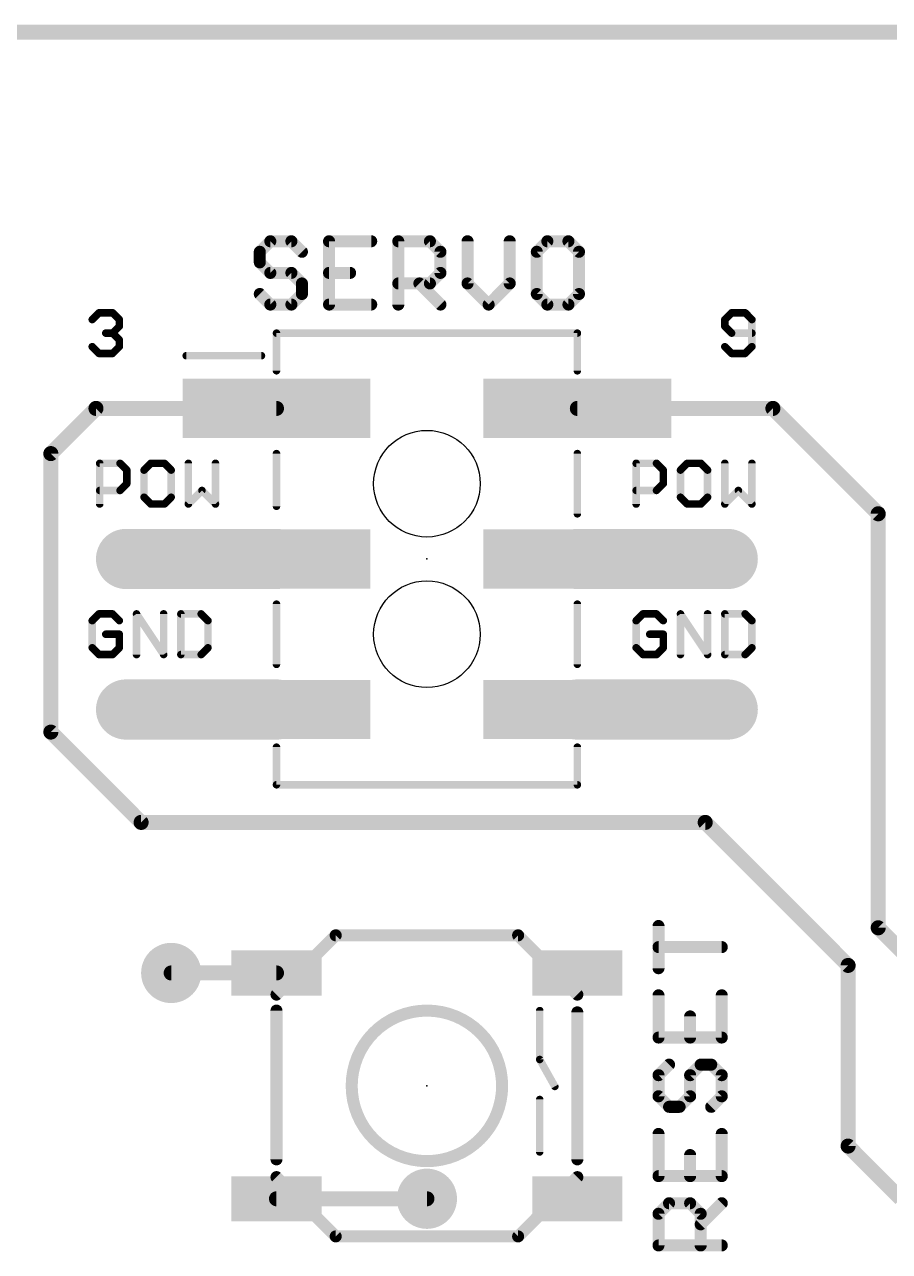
# Model space of a CAD drawing. Extents: x -27 to 95, y -17 to 50.
# Drawn here: x 18.61 to 33.21, y 28.96 to 49.66 of the extents above; entities that cross this region are included whole.
import ezdxf

# ---------------------------------------------------------------- set-up
doc = ezdxf.new("R2010")
doc.units = 0
for name, color, linetype in [('1', 12, 'CONTINUOUS'), ('16', 132, 'CONTINUOUS'), ('18', 110, 'CONTINUOUS'), ('20', 53, 'CONTINUOUS'), ('21', 41, 'CONTINUOUS'), ('23', 53, 'CONTINUOUS'), ('51', 53, 'CONTINUOUS')]:
    doc.layers.add(name, color=color, linetype=linetype)

# ---------------------------------------------------------------- blocks, each defined once
blk = doc.blocks.new('RECT')
blk.add_solid([(-0.5, -0.5), (0.5, -0.5), (-0.5, 0.5), (0.5, 0.5)])
blk = doc.blocks.new('ROUNDV')
at = {"const_width": 0.5}
blk.add_lwpolyline([(0, -0.25, 1), (0, 0.25, 1), (0, -0.25)], format="xyb", dxfattribs=at)

msp = doc.modelspace()

# ---------------------------------------------------------------- linework, layer by layer
at = {"layer": '1'}
for points, const_width in [([(2.54, 49.53), (91.44, 49.53)], 0.254), ([(19.05, 42.418), (19.812, 43.18)], 0.254), ([(19.812, 43.18), (22.86, 43.18)], 0.254), ([(31.242, 43.18), (27.94, 43.18)], 0.254), ([(33.02, 41.402), (31.242, 43.18)], 0.254), ([(19.05, 37.719), (19.05, 42.418)], 0.254), ([(33.02, 34.417), (33.02, 41.402)], 0.254), ([(22.86, 40.64), (20.32, 40.64)], 1.016), ([(27.94, 40.64), (30.48, 40.64)], 1.016), ([(22.86, 38.1), (20.32, 38.1)], 1.016), ([(27.94, 38.1), (30.48, 38.1)], 1.016), ([(20.574, 36.195), (19.05, 37.719)], 0.254), ([(30.099, 36.195), (20.574, 36.195)], 0.254), ([(32.512, 33.782), (30.099, 36.195)], 0.254), ([(33.528, 33.909), (33.02, 34.417)], 0.254), ([(22.86, 33.655), (21.082, 33.655)], 0.254), ([(32.512, 30.734), (32.512, 33.782)], 0.254), ([(33.401, 29.845), (32.512, 30.734)], 0.254), ([(25.4, 29.845), (22.86, 29.845)], 0.254)]:
    msp.add_lwpolyline(points, dxfattribs=dict(at, const_width=const_width))
for points, const_width in [([(19.812, 43.2435, 1), (19.812, 43.1165)], 0.127), ([(19.8569, 43.1351, 1), (19.7671, 43.2249)], 0.127), ([(22.86, 43.1165, 1), (22.86, 43.2435)], 0.127), ([(27.94, 43.2435, 1), (27.94, 43.1165)], 0.127), ([(31.2869, 43.2249, 1), (31.1971, 43.1351)], 0.127), ([(31.242, 43.1165, 1), (31.242, 43.2435)], 0.127), ([(19.1135, 42.418, 1), (18.9865, 42.418)], 0.127), ([(19.0051, 42.4629, 1), (19.0949, 42.3731)], 0.127), ([(33.0835, 41.402, 1), (32.9565, 41.402)], 0.127), ([(32.9751, 41.3571, 1), (33.0649, 41.4469)], 0.127), ([(20.32, 40.894, 1), (20.32, 40.386)], 0.508), ([(22.86, 40.386, 1), (22.86, 40.894)], 0.508), ([(27.94, 40.894, 1), (27.94, 40.386)], 0.508), ([(30.48, 40.386, 1), (30.48, 40.894)], 0.508), ([(20.32, 38.354, 1), (20.32, 37.846)], 0.508), ([(22.86, 37.846, 1), (22.86, 38.354)], 0.508), ([(27.94, 38.354, 1), (27.94, 37.846)], 0.508), ([(30.48, 37.846, 1), (30.48, 38.354)], 0.508), ([(19.0949, 37.7639, 1), (19.0051, 37.6741)], 0.127), ([(18.9865, 37.719, 1), (19.1135, 37.719)], 0.127), ([(20.574, 36.2585, 1), (20.574, 36.1315)], 0.127), ([(20.5291, 36.1501, 1), (20.6189, 36.2399)], 0.127), ([(30.1439, 36.2399, 1), (30.0541, 36.1501)], 0.127), ([(30.099, 36.1315, 1), (30.099, 36.2585)], 0.127), ([(33.0649, 34.4619, 1), (32.9751, 34.3721)], 0.127), ([(32.9565, 34.417, 1), (33.0835, 34.417)], 0.127), ([(21.082, 33.7185, 1), (21.082, 33.5915)], 0.127), ([(22.86, 33.5915, 1), (22.86, 33.7185)], 0.127), ([(32.5755, 33.782, 1), (32.4485, 33.782)], 0.127), ([(32.4671, 33.7371, 1), (32.5569, 33.8269)], 0.127), ([(32.5569, 30.7789, 1), (32.4671, 30.6891)], 0.127), ([(32.4485, 30.734, 1), (32.5755, 30.734)], 0.127), ([(22.86, 29.9085, 1), (22.86, 29.7815)], 0.127), ([(25.4, 29.7815, 1), (25.4, 29.9085)], 0.127)]:
    msp.add_lwpolyline(points, format="xyb", dxfattribs=dict(at, const_width=const_width))
at = {"layer": '16', "const_width": 0.254}
msp.add_lwpolyline([(2.54, 49.53), (91.44, 49.53)], dxfattribs=at)
at = {"layer": '20', "const_width": 0.254}
msp.add_lwpolyline([(91.44, 49.53), (2.54, 49.53)], dxfattribs=at)
at = {"layer": '20'}
for centre in [(25.4, 41.91), (25.4, 39.37)]:
    msp.add_circle(centre, 0.9, dxfattribs=at)
at = {"layer": '21'}
for points, const_width in [([(22.7561, 46.0003), (22.5781, 45.8224)], 0.2032), ([(23.112, 46.0003), (22.7561, 46.0003)], 0.2032), ([(23.2899, 45.8224), (23.112, 46.0003)], 0.2032), ([(24.4593, 46.0003), (23.7475, 46.0003)], 0.2032), ([(23.7475, 46.0003), (23.7475, 44.9326)], 0.2032), ([(24.9169, 44.9326), (24.9169, 46.0003)], 0.2032), ([(24.9169, 46.0003), (25.4508, 46.0003)], 0.2032), ([(25.4508, 46.0003), (25.6287, 45.8224)], 0.2032), ([(26.0863, 46.0003), (26.0863, 45.2885)], 0.2032), ([(26.7981, 45.2885), (26.7981, 46.0003)], 0.2032), ([(27.4336, 46.0003), (27.2557, 45.8224)], 0.2032), ([(27.7895, 46.0003), (27.4336, 46.0003)], 0.2032), ([(27.9675, 45.8224), (27.7895, 46.0003)], 0.2032), ([(22.5781, 45.8224), (22.5781, 45.6444)], 0.2032), ([(25.6287, 45.8224), (25.6287, 45.4665)], 0.2032), ([(27.2557, 45.8224), (27.2557, 45.1106)], 0.2032), ([(27.9675, 45.1106), (27.9675, 45.8224)], 0.2032), ([(22.5781, 45.6444), (22.7561, 45.4665)], 0.2032), ([(22.7561, 45.4665), (23.112, 45.4665)], 0.2032), ([(23.112, 45.4665), (23.2899, 45.2885)], 0.2032), ([(23.7475, 45.4665), (24.1034, 45.4665)], 0.2032), ([(25.6287, 45.4665), (25.4508, 45.2885)], 0.2032), ([(23.2899, 45.2885), (23.2899, 45.1106)], 0.2032), ([(25.4508, 45.2885), (24.9169, 45.2885)], 0.2032), ([(25.2728, 45.2885), (25.6287, 44.9326)], 0.2032), ([(26.0863, 45.2885), (26.4422, 44.9326)], 0.2032), ([(26.4422, 44.9326), (26.7981, 45.2885)], 0.2032), ([(22.7561, 44.9326), (22.5781, 45.1106)], 0.2032), ([(23.2899, 45.1106), (23.112, 44.9326)], 0.2032), ([(27.2557, 45.1106), (27.4336, 44.9326)], 0.2032), ([(27.7895, 44.9326), (27.9675, 45.1106)], 0.2032), ([(23.112, 44.9326), (22.7561, 44.9326)], 0.2032), ([(23.7475, 44.9326), (24.4593, 44.9326)], 0.2032), ([(27.4336, 44.9326), (27.7895, 44.9326)], 0.2032), ([(19.7485, 44.6791), (19.8629, 44.7935)], 0.127), ([(19.8629, 44.7935), (20.0917, 44.7935)], 0.127), ([(20.0917, 44.7935), (20.2061, 44.6791)], 0.127), ([(20.2061, 44.6791), (20.2061, 44.5647)], 0.127), ([(30.5445, 44.7935), (30.4301, 44.6791)], 0.127), ([(30.4301, 44.6791), (30.4301, 44.5647)], 0.127), ([(30.7733, 44.7935), (30.5445, 44.7935)], 0.127), ([(30.8877, 44.6791), (30.7733, 44.7935)], 0.127), ([(30.8877, 44.2215), (30.8877, 44.6791)], 0.127), ([(20.0917, 44.4503), (19.9773, 44.4503)], 0.127), ([(20.2061, 44.5647), (20.0917, 44.4503)], 0.127), ([(20.0917, 44.4503), (20.2061, 44.3359)], 0.127), ([(27.94, 44.45), (22.86, 44.45)], 0.127), ([(22.86, 44.45), (22.86, 43.815)], 0.127), ([(27.94, 43.815), (27.94, 44.45)], 0.127), ([(30.4301, 44.5647), (30.5445, 44.4503)], 0.127), ([(30.5445, 44.4503), (30.8877, 44.4503)], 0.127), ([(20.2061, 44.3359), (20.2061, 44.2215)], 0.127), ([(19.8629, 44.1071), (19.7485, 44.2215)], 0.127), ([(20.0917, 44.1071), (19.8629, 44.1071)], 0.127), ([(20.2061, 44.2215), (20.0917, 44.1071)], 0.127), ([(21.336, 44.069), (22.606, 44.069)], 0.127), ([(30.4301, 44.2215), (30.5445, 44.1071)], 0.127), ([(30.5445, 44.1071), (30.7733, 44.1071)], 0.127), ([(30.7733, 44.1071), (30.8877, 44.2215)], 0.127), ([(22.86, 42.418), (22.86, 41.529)], 0.127), ([(27.94, 42.418), (27.94, 41.402)], 0.127), ([(19.8755, 41.5671), (19.8755, 42.2535)], 0.127), ([(19.8755, 42.2535), (20.2187, 42.2535)], 0.127), ([(20.2187, 42.2535), (20.3331, 42.1391)], 0.127), ([(20.7383, 42.2535), (20.6239, 42.1391)], 0.127), ([(20.9671, 42.2535), (20.7383, 42.2535)], 0.127), ([(21.0815, 42.1391), (20.9671, 42.2535)], 0.127), ([(21.3723, 42.2535), (21.3723, 41.5671)], 0.127), ([(21.8299, 41.5671), (21.8299, 42.2535)], 0.127), ([(28.9333, 41.5671), (28.9333, 42.2535)], 0.127), ([(28.9333, 42.2535), (29.2764, 42.2535)], 0.127), ([(29.2764, 42.2535), (29.3908, 42.1391)], 0.127), ([(29.7961, 42.2535), (29.6817, 42.1391)], 0.127), ([(30.0249, 42.2535), (29.7961, 42.2535)], 0.127), ([(30.1393, 42.1391), (30.0249, 42.2535)], 0.127), ([(30.4301, 42.2535), (30.4301, 41.5671)], 0.127), ([(30.8877, 41.5671), (30.8877, 42.2535)], 0.127), ([(20.3331, 42.1391), (20.3331, 41.9103)], 0.127), ([(20.6239, 42.1391), (20.6239, 41.6815)], 0.127), ([(21.0815, 41.6815), (21.0815, 42.1391)], 0.127), ([(29.3908, 42.1391), (29.3908, 41.9103)], 0.127), ([(29.6817, 42.1391), (29.6817, 41.6815)], 0.127), ([(30.1393, 41.6815), (30.1393, 42.1391)], 0.127), ([(20.2187, 41.7959), (19.8755, 41.7959)], 0.127), ([(20.3331, 41.9103), (20.2187, 41.7959)], 0.127), ([(21.3723, 41.5671), (21.6011, 41.7959)], 0.127), ([(21.6011, 41.7959), (21.8299, 41.5671)], 0.127), ([(29.2764, 41.7959), (28.9333, 41.7959)], 0.127), ([(29.3908, 41.9103), (29.2764, 41.7959)], 0.127), ([(30.4301, 41.5671), (30.6589, 41.7959)], 0.127), ([(30.6589, 41.7959), (30.8877, 41.5671)], 0.127), ([(20.6239, 41.6815), (20.7383, 41.5671)], 0.127), ([(20.7383, 41.5671), (20.9671, 41.5671)], 0.127), ([(20.9671, 41.5671), (21.0815, 41.6815)], 0.127), ([(29.6817, 41.6815), (29.7961, 41.5671)], 0.127), ([(29.7961, 41.5671), (30.0249, 41.5671)], 0.127), ([(30.0249, 41.5671), (30.1393, 41.6815)], 0.127), ([(19.8629, 39.7135), (19.7485, 39.5991)], 0.127), ([(20.0917, 39.7135), (19.8629, 39.7135)], 0.127), ([(20.2061, 39.5991), (20.0917, 39.7135)], 0.127), ([(20.4969, 39.0271), (20.4969, 39.7135)], 0.127), ([(20.4969, 39.7135), (20.9545, 39.0271)], 0.127), ([(20.9545, 39.0271), (20.9545, 39.7135)], 0.127), ([(21.2453, 39.7135), (21.2453, 39.0271)], 0.127), ([(21.5885, 39.7135), (21.2453, 39.7135)], 0.127), ([(21.7029, 39.5991), (21.5885, 39.7135)], 0.127), ([(22.86, 39.878), (22.86, 38.862)], 0.127), ([(27.94, 39.878), (27.94, 38.862)], 0.127), ([(29.0477, 39.7135), (28.9333, 39.5991)], 0.127), ([(29.2764, 39.7135), (29.0477, 39.7135)], 0.127), ([(29.3908, 39.5991), (29.2764, 39.7135)], 0.127), ([(29.6817, 39.0271), (29.6817, 39.7135)], 0.127), ([(29.6817, 39.7135), (30.1393, 39.0271)], 0.127), ([(30.1393, 39.0271), (30.1393, 39.7135)], 0.127), ([(30.4301, 39.7135), (30.4301, 39.0271)], 0.127), ([(30.7733, 39.7135), (30.4301, 39.7135)], 0.127), ([(30.8877, 39.5991), (30.7733, 39.7135)], 0.127), ([(19.7485, 39.5991), (19.7485, 39.1415)], 0.127), ([(21.7029, 39.1415), (21.7029, 39.5991)], 0.127), ([(28.9333, 39.5991), (28.9333, 39.1415)], 0.127), ([(30.8877, 39.1415), (30.8877, 39.5991)], 0.127), ([(20.2061, 39.3703), (19.9773, 39.3703)], 0.127), ([(20.2061, 39.1415), (20.2061, 39.3703)], 0.127), ([(29.3908, 39.3703), (29.162, 39.3703)], 0.127), ([(29.3908, 39.1415), (29.3908, 39.3703)], 0.127), ([(19.7485, 39.1415), (19.8629, 39.0271)], 0.127), ([(20.0917, 39.0271), (20.2061, 39.1415)], 0.127), ([(21.5885, 39.0271), (21.7029, 39.1415)], 0.127), ([(28.9333, 39.1415), (29.0477, 39.0271)], 0.127), ([(29.2764, 39.0271), (29.3908, 39.1415)], 0.127), ([(30.7733, 39.0271), (30.8877, 39.1415)], 0.127), ([(19.8629, 39.0271), (20.0917, 39.0271)], 0.127), ([(21.2453, 39.0271), (21.5885, 39.0271)], 0.127), ([(29.0477, 39.0271), (29.2764, 39.0271)], 0.127), ([(30.4301, 39.0271), (30.7733, 39.0271)], 0.127), ([(22.86, 36.83), (22.86, 37.465)], 0.127), ([(27.94, 37.465), (27.94, 36.83)], 0.127), ([(27.94, 36.83), (22.86, 36.83)], 0.127), ([(23.86, 34.29), (26.94, 34.29)], 0.2032), ([(29.3107, 33.7352), (29.3107, 34.447)], 0.2032), ([(30.3784, 34.0911), (29.3107, 34.0911)], 0.2032), ([(29.3107, 33.2776), (29.3107, 32.5658)], 0.2032), ([(30.3784, 32.5658), (30.3784, 33.2776)], 0.2032), ([(22.86, 30.51), (22.86, 33.02)], 0.2032), ([(27.94, 32.99), (27.94, 30.51)], 0.2032), ([(29.8445, 32.5658), (29.8445, 32.9217)], 0.2032), ([(29.3107, 32.5658), (30.3784, 32.5658)], 0.2032), ([(29.4886, 32.1082), (29.3107, 31.9303)], 0.2032), ([(29.8445, 31.9303), (30.0225, 32.1082)], 0.2032), ([(30.0225, 32.1082), (30.2005, 32.1082)], 0.2032), ([(30.2005, 32.1082), (30.3784, 31.9303)], 0.2032), ([(29.3107, 31.9303), (29.3107, 31.5743)], 0.2032), ([(29.8445, 31.5743), (29.8445, 31.9303)], 0.2032), ([(30.3784, 31.9303), (30.3784, 31.5743)], 0.2032), ([(29.3107, 31.5743), (29.4886, 31.3964)], 0.2032), ([(29.6666, 31.3964), (29.8445, 31.5743)], 0.2032), ([(30.3784, 31.5743), (30.2005, 31.3964)], 0.2032), ([(29.4886, 31.3964), (29.6666, 31.3964)], 0.2032), ([(29.3107, 30.9388), (29.3107, 30.227)], 0.2032), ([(30.3784, 30.227), (30.3784, 30.9388)], 0.2032), ([(29.8445, 30.227), (29.8445, 30.5829)], 0.2032), ([(29.3107, 30.227), (30.3784, 30.227)], 0.2032), ([(29.3107, 29.5915), (29.4886, 29.7694)], 0.2032), ([(29.4886, 29.7694), (29.8445, 29.7694)], 0.2032), ([(29.8445, 29.7694), (30.0225, 29.5915)], 0.2032), ([(30.0225, 29.4135), (30.3784, 29.7694)], 0.2032), ([(29.3107, 29.0576), (29.3107, 29.5915)], 0.2032), ([(30.0225, 29.5915), (30.0225, 29.0576)], 0.2032), ([(26.94, 29.21), (23.86, 29.21)], 0.2032), ([(30.3784, 29.0576), (29.3107, 29.0576)], 0.2032)]:
    msp.add_lwpolyline(points, dxfattribs=dict(at, const_width=const_width))
for points, const_width in [([(22.7561, 46.0511, 1), (22.7561, 45.9495)], 0.1016), ([(22.792, 45.9644, 1), (22.7201, 46.0362)], 0.1016), ([(23.1479, 46.0362, 1), (23.076, 45.9644)], 0.1016), ([(23.112, 45.9495, 1), (23.112, 46.0511)], 0.1016), ([(23.7475, 46.0511, 1), (23.7475, 45.9495)], 0.1016), ([(23.7983, 46.0003, 1), (23.6967, 46.0003)], 0.1016), ([(24.4593, 45.9495, 1), (24.4593, 46.0511)], 0.1016), ([(24.9677, 46.0003, 1), (24.8661, 46.0003)], 0.1016), ([(24.9169, 46.0511, 1), (24.9169, 45.9495)], 0.1016), ([(25.4867, 46.0362, 1), (25.4148, 45.9644)], 0.1016), ([(25.4508, 45.9495, 1), (25.4508, 46.0511)], 0.1016), ([(26.1371, 46.0003, 1), (26.0355, 46.0003)], 0.1016), ([(26.8489, 46.0003, 1), (26.7473, 46.0003)], 0.1016), ([(27.4336, 46.0511, 1), (27.4336, 45.9495)], 0.1016), ([(27.4696, 45.9644, 1), (27.3977, 46.0362)], 0.1016), ([(27.8255, 46.0362, 1), (27.7536, 45.9644)], 0.1016), ([(27.7895, 45.9495, 1), (27.7895, 46.0511)], 0.1016), ([(22.6289, 45.8224, 1), (22.5273, 45.8224)], 0.1016), ([(22.5422, 45.8583, 1), (22.614, 45.7864)], 0.1016), ([(23.254, 45.7864, 1), (23.3258, 45.8583)], 0.1016), ([(25.6795, 45.8224, 1), (25.5779, 45.8224)], 0.1016), ([(25.5928, 45.7864, 1), (25.6646, 45.8583)], 0.1016), ([(27.3065, 45.8224, 1), (27.2049, 45.8224)], 0.1016), ([(27.2198, 45.8583, 1), (27.2916, 45.7864)], 0.1016), ([(28.0183, 45.8224, 1), (27.9167, 45.8224)], 0.1016), ([(27.9316, 45.7864, 1), (28.0034, 45.8583)], 0.1016), ([(22.614, 45.6803, 1), (22.5422, 45.6085)], 0.1016), ([(22.5273, 45.6444, 1), (22.6289, 45.6444)], 0.1016), ([(22.7561, 45.5173, 1), (22.7561, 45.4157)], 0.1016), ([(22.7201, 45.4305, 1), (22.792, 45.5024)], 0.1016), ([(23.1479, 45.5024, 1), (23.076, 45.4305)], 0.1016), ([(23.112, 45.4157, 1), (23.112, 45.5173)], 0.1016), ([(23.7475, 45.5173, 1), (23.7475, 45.4157)], 0.1016), ([(24.1034, 45.4157, 1), (24.1034, 45.5173)], 0.1016), ([(25.6646, 45.4305, 1), (25.5928, 45.5024)], 0.1016), ([(23.3407, 45.2885, 1), (23.2391, 45.2885)], 0.1016), ([(23.254, 45.2526, 1), (23.3258, 45.3244)], 0.1016), ([(24.9169, 45.3393, 1), (24.9169, 45.2377)], 0.1016), ([(25.3087, 45.3244, 1), (25.2369, 45.2526)], 0.1016), ([(25.4148, 45.3244, 1), (25.4867, 45.2526)], 0.1016), ([(25.4508, 45.2377, 1), (25.4508, 45.3393)], 0.1016), ([(25.5779, 45.4665, 1), (25.6795, 45.4665)], 0.1016), ([(26.1222, 45.3244, 1), (26.0504, 45.2526)], 0.1016), ([(26.0355, 45.2885, 1), (26.1371, 45.2885)], 0.1016), ([(26.7473, 45.2885, 1), (26.8489, 45.2885)], 0.1016), ([(26.834, 45.2526, 1), (26.7622, 45.3244)], 0.1016), ([(22.614, 45.1465, 1), (22.5422, 45.0746)], 0.1016), ([(23.2391, 45.1106, 1), (23.3407, 45.1106)], 0.1016), ([(23.3258, 45.0746, 1), (23.254, 45.1465)], 0.1016), ([(27.2916, 45.1465, 1), (27.2198, 45.0746)], 0.1016), ([(27.2049, 45.1106, 1), (27.3065, 45.1106)], 0.1016), ([(27.9167, 45.1106, 1), (28.0183, 45.1106)], 0.1016), ([(28.0034, 45.0746, 1), (27.9316, 45.1465)], 0.1016), ([(22.7561, 44.9834, 1), (22.7561, 44.8818)], 0.1016), ([(22.7201, 44.8967, 1), (22.792, 44.9685)], 0.1016), ([(23.076, 44.9685, 1), (23.1479, 44.8967)], 0.1016), ([(23.112, 44.8818, 1), (23.112, 44.9834)], 0.1016), ([(23.7475, 44.9834, 1), (23.7475, 44.8818)], 0.1016), ([(23.6967, 44.9326, 1), (23.7983, 44.9326)], 0.1016), ([(24.4593, 44.8818, 1), (24.4593, 44.9834)], 0.1016), ([(24.8661, 44.9326, 1), (24.9677, 44.9326)], 0.1016), ([(25.5928, 44.8967, 1), (25.6646, 44.9685)], 0.1016), ([(26.4063, 44.9685, 1), (26.4781, 44.8967)], 0.1016), ([(26.4063, 44.8967, 1), (26.4781, 44.9685)], 0.1016), ([(27.4336, 44.9834, 1), (27.4336, 44.8818)], 0.1016), ([(27.3977, 44.8967, 1), (27.4696, 44.9685)], 0.1016), ([(27.7536, 44.9685, 1), (27.8255, 44.8967)], 0.1016), ([(27.7895, 44.8818, 1), (27.7895, 44.9834)], 0.1016), ([(19.726, 44.7015, 1), (19.771, 44.6566)], 0.0635), ([(19.8629, 44.8252, 1), (19.8629, 44.7617)], 0.0635), ([(19.8853, 44.771, 1), (19.8404, 44.8159)], 0.0635), ([(20.1141, 44.8159, 1), (20.0692, 44.771)], 0.0635), ([(20.0917, 44.7617, 1), (20.0917, 44.8252)], 0.0635), ([(20.2378, 44.6791, 1), (20.1743, 44.6791)], 0.0635), ([(20.1836, 44.6566, 1), (20.2285, 44.7015)], 0.0635), ([(30.4618, 44.6791, 1), (30.3983, 44.6791)], 0.0635), ([(30.4076, 44.7015, 1), (30.4525, 44.6566)], 0.0635), ([(30.5445, 44.8252, 1), (30.5445, 44.7617)], 0.0635), ([(30.5669, 44.771, 1), (30.522, 44.8159)], 0.0635), ([(30.7957, 44.8159, 1), (30.7508, 44.771)], 0.0635), ([(30.7733, 44.7617, 1), (30.7733, 44.8252)], 0.0635), ([(30.9194, 44.6791, 1), (30.8559, 44.6791)], 0.0635), ([(30.8652, 44.6566, 1), (30.9101, 44.7015)], 0.0635), ([(19.9773, 44.482, 1), (19.9773, 44.4185)], 0.0635), ([(20.1141, 44.4727, 1), (20.0692, 44.4278)], 0.0635), ([(20.0917, 44.4185, 1), (20.0917, 44.482)], 0.0635), ([(20.1743, 44.5647, 1), (20.2378, 44.5647)], 0.0635), ([(20.2285, 44.5422, 1), (20.1836, 44.5871)], 0.0635), ([(22.86, 44.4818, 1), (22.86, 44.4183)], 0.0635), ([(22.8917, 44.45, 1), (22.8283, 44.45)], 0.0635), ([(27.9718, 44.45, 1), (27.9083, 44.45)], 0.0635), ([(27.94, 44.4183, 1), (27.94, 44.4818)], 0.0635), ([(30.4525, 44.5871, 1), (30.4076, 44.5422)], 0.0635), ([(30.3983, 44.5647, 1), (30.4618, 44.5647)], 0.0635), ([(30.5445, 44.482, 1), (30.5445, 44.4185)], 0.0635), ([(30.8877, 44.4185, 1), (30.8877, 44.482)], 0.0635), ([(20.0692, 44.4727, 1), (20.1141, 44.4278)], 0.0635), ([(20.2378, 44.3359, 1), (20.1743, 44.3359)], 0.0635), ([(20.1836, 44.3134, 1), (20.2285, 44.3583)], 0.0635), ([(30.522, 44.4278, 1), (30.5669, 44.4727)], 0.0635), ([(19.771, 44.2439, 1), (19.726, 44.199)], 0.0635), ([(19.8629, 44.1389, 1), (19.8629, 44.0754)], 0.0635), ([(19.8404, 44.0846, 1), (19.8853, 44.1296)], 0.0635), ([(20.0692, 44.1296, 1), (20.1141, 44.0846)], 0.0635), ([(20.0917, 44.0754, 1), (20.0917, 44.1389)], 0.0635), ([(20.1743, 44.2215, 1), (20.2378, 44.2215)], 0.0635), ([(20.2285, 44.199, 1), (20.1836, 44.2439)], 0.0635), ([(21.336, 44.1008, 1), (21.336, 44.0373)], 0.0635), ([(22.606, 44.0373, 1), (22.606, 44.1008)], 0.0635), ([(30.4525, 44.2439, 1), (30.4076, 44.199)], 0.0635), ([(30.5445, 44.1389, 1), (30.5445, 44.0754)], 0.0635), ([(30.522, 44.0846, 1), (30.5669, 44.1296)], 0.0635), ([(30.7508, 44.1296, 1), (30.7957, 44.0846)], 0.0635), ([(30.7733, 44.0754, 1), (30.7733, 44.1389)], 0.0635), ([(30.8559, 44.2215, 1), (30.9194, 44.2215)], 0.0635), ([(30.9101, 44.199, 1), (30.8652, 44.2439)], 0.0635), ([(22.8283, 43.815, 1), (22.8917, 43.815)], 0.0635), ([(27.9083, 43.815, 1), (27.9718, 43.815)], 0.0635), ([(22.8917, 42.418, 1), (22.8283, 42.418)], 0.0635), ([(27.9718, 42.418, 1), (27.9083, 42.418)], 0.0635), ([(19.8755, 42.2852, 1), (19.8755, 42.2217)], 0.0635), ([(19.9073, 42.2535, 1), (19.8438, 42.2535)], 0.0635), ([(20.2411, 42.2759, 1), (20.1962, 42.231)], 0.0635), ([(20.2187, 42.2217, 1), (20.2187, 42.2852)], 0.0635), ([(20.7383, 42.2852, 1), (20.7383, 42.2217)], 0.0635), ([(20.7608, 42.231, 1), (20.7159, 42.2759)], 0.0635), ([(20.9896, 42.2759, 1), (20.9447, 42.231)], 0.0635), ([(20.9671, 42.2217, 1), (20.9671, 42.2852)], 0.0635), ([(21.4041, 42.2535, 1), (21.3406, 42.2535)], 0.0635), ([(21.8617, 42.2535, 1), (21.7982, 42.2535)], 0.0635), ([(28.965, 42.2535, 1), (28.9015, 42.2535)], 0.0635), ([(28.9333, 42.2852, 1), (28.9333, 42.2217)], 0.0635), ([(29.2989, 42.2759, 1), (29.254, 42.231)], 0.0635), ([(29.2764, 42.2217, 1), (29.2764, 42.2852)], 0.0635), ([(29.7961, 42.2852, 1), (29.7961, 42.2217)], 0.0635), ([(29.8185, 42.231, 1), (29.7736, 42.2759)], 0.0635), ([(30.0473, 42.2759, 1), (30.0024, 42.231)], 0.0635), ([(30.0249, 42.2217, 1), (30.0249, 42.2852)], 0.0635), ([(30.4618, 42.2535, 1), (30.3983, 42.2535)], 0.0635), ([(30.9194, 42.2535, 1), (30.8559, 42.2535)], 0.0635), ([(20.3648, 42.1391, 1), (20.3013, 42.1391)], 0.0635), ([(20.3106, 42.1166, 1), (20.3555, 42.1615)], 0.0635), ([(20.6557, 42.1391, 1), (20.5922, 42.1391)], 0.0635), ([(20.6015, 42.1615, 1), (20.6464, 42.1166)], 0.0635), ([(21.1133, 42.1391, 1), (21.0498, 42.1391)], 0.0635), ([(21.0591, 42.1166, 1), (21.104, 42.1615)], 0.0635), ([(29.4226, 42.1391, 1), (29.3591, 42.1391)], 0.0635), ([(29.3684, 42.1166, 1), (29.4133, 42.1615)], 0.0635), ([(29.7134, 42.1391, 1), (29.6499, 42.1391)], 0.0635), ([(29.6592, 42.1615, 1), (29.7041, 42.1166)], 0.0635), ([(30.171, 42.1391, 1), (30.1075, 42.1391)], 0.0635), ([(30.1168, 42.1166, 1), (30.1617, 42.1615)], 0.0635), ([(19.8755, 41.8276, 1), (19.8755, 41.7641)], 0.0635), ([(20.1962, 41.8183, 1), (20.2411, 41.7734)], 0.0635), ([(20.2187, 41.7641, 1), (20.2187, 41.8276)], 0.0635), ([(20.3013, 41.9103, 1), (20.3648, 41.9103)], 0.0635), ([(20.3555, 41.8878, 1), (20.3106, 41.9327)], 0.0635), ([(21.6236, 41.8183, 1), (21.5787, 41.7734)], 0.0635), ([(21.6236, 41.7734, 1), (21.5787, 41.8183)], 0.0635), ([(28.9333, 41.8276, 1), (28.9333, 41.7641)], 0.0635), ([(29.254, 41.8183, 1), (29.2989, 41.7734)], 0.0635), ([(29.2764, 41.7641, 1), (29.2764, 41.8276)], 0.0635), ([(29.3591, 41.9103, 1), (29.4226, 41.9103)], 0.0635), ([(29.4133, 41.8878, 1), (29.3684, 41.9327)], 0.0635), ([(30.6813, 41.8183, 1), (30.6364, 41.7734)], 0.0635), ([(30.6813, 41.7734, 1), (30.6364, 41.8183)], 0.0635), ([(20.5922, 41.6815, 1), (20.6557, 41.6815)], 0.0635), ([(20.6464, 41.7039, 1), (20.6015, 41.659)], 0.0635), ([(20.7383, 41.5989, 1), (20.7383, 41.5354)], 0.0635), ([(20.7159, 41.5446, 1), (20.7608, 41.5896)], 0.0635), ([(20.9447, 41.5896, 1), (20.9896, 41.5446)], 0.0635), ([(20.9671, 41.5354, 1), (20.9671, 41.5989)], 0.0635), ([(21.0498, 41.6815, 1), (21.1133, 41.6815)], 0.0635), ([(21.104, 41.659, 1), (21.0591, 41.7039)], 0.0635), ([(21.3499, 41.5896, 1), (21.3948, 41.5446)], 0.0635), ([(21.8075, 41.5446, 1), (21.8524, 41.5896)], 0.0635), ([(29.6499, 41.6815, 1), (29.7134, 41.6815)], 0.0635), ([(29.7041, 41.7039, 1), (29.6592, 41.659)], 0.0635), ([(29.7961, 41.5989, 1), (29.7961, 41.5354)], 0.0635), ([(29.7736, 41.5446, 1), (29.8185, 41.5896)], 0.0635), ([(30.0024, 41.5896, 1), (30.0473, 41.5446)], 0.0635), ([(30.0249, 41.5354, 1), (30.0249, 41.5989)], 0.0635), ([(30.1075, 41.6815, 1), (30.171, 41.6815)], 0.0635), ([(30.1617, 41.659, 1), (30.1168, 41.7039)], 0.0635), ([(30.4076, 41.5896, 1), (30.4525, 41.5446)], 0.0635), ([(30.8652, 41.5446, 1), (30.9101, 41.5896)], 0.0635), ([(19.8438, 41.5671, 1), (19.9073, 41.5671)], 0.0635), ([(21.3406, 41.5671, 1), (21.4041, 41.5671)], 0.0635), ([(21.7982, 41.5671, 1), (21.8617, 41.5671)], 0.0635), ([(22.8283, 41.529, 1), (22.8917, 41.529)], 0.0635), ([(27.9083, 41.402, 1), (27.9718, 41.402)], 0.0635), ([(28.9015, 41.5671, 1), (28.965, 41.5671)], 0.0635), ([(30.3983, 41.5671, 1), (30.4618, 41.5671)], 0.0635), ([(30.8559, 41.5671, 1), (30.9194, 41.5671)], 0.0635), ([(19.8629, 39.7452, 1), (19.8629, 39.6817)], 0.0635), ([(19.8853, 39.691, 1), (19.8404, 39.7359)], 0.0635), ([(20.1141, 39.7359, 1), (20.0692, 39.691)], 0.0635), ([(20.0917, 39.6817, 1), (20.0917, 39.7452)], 0.0635), ([(20.5287, 39.7135, 1), (20.4652, 39.7135)], 0.0635), ([(20.5233, 39.7311, 1), (20.4705, 39.6959)], 0.0635), ([(20.9863, 39.7135, 1), (20.9228, 39.7135)], 0.0635), ([(21.2453, 39.7452, 1), (21.2453, 39.6817)], 0.0635), ([(21.2771, 39.7135, 1), (21.2136, 39.7135)], 0.0635), ([(21.611, 39.7359, 1), (21.5661, 39.691)], 0.0635), ([(21.5885, 39.6817, 1), (21.5885, 39.7452)], 0.0635), ([(22.8917, 39.878, 1), (22.8283, 39.878)], 0.0635), ([(27.9718, 39.878, 1), (27.9083, 39.878)], 0.0635), ([(29.0477, 39.7452, 1), (29.0477, 39.6817)], 0.0635), ([(29.0701, 39.691, 1), (29.0252, 39.7359)], 0.0635), ([(29.2989, 39.7359, 1), (29.254, 39.691)], 0.0635), ([(29.2764, 39.6817, 1), (29.2764, 39.7452)], 0.0635), ([(29.7134, 39.7135, 1), (29.6499, 39.7135)], 0.0635), ([(29.7081, 39.7311, 1), (29.6553, 39.6959)], 0.0635), ([(30.171, 39.7135, 1), (30.1075, 39.7135)], 0.0635), ([(30.4618, 39.7135, 1), (30.3983, 39.7135)], 0.0635), ([(30.4301, 39.7452, 1), (30.4301, 39.6817)], 0.0635), ([(30.7957, 39.7359, 1), (30.7508, 39.691)], 0.0635), ([(30.7733, 39.6817, 1), (30.7733, 39.7452)], 0.0635), ([(19.726, 39.6215, 1), (19.771, 39.5766)], 0.0635), ([(19.7802, 39.5991, 1), (19.7168, 39.5991)], 0.0635), ([(20.1836, 39.5766, 1), (20.2285, 39.6215)], 0.0635), ([(21.7347, 39.5991, 1), (21.6712, 39.5991)], 0.0635), ([(21.6805, 39.5766, 1), (21.7254, 39.6215)], 0.0635), ([(28.965, 39.5991, 1), (28.9015, 39.5991)], 0.0635), ([(28.9108, 39.6215, 1), (28.9557, 39.5766)], 0.0635), ([(29.3684, 39.5766, 1), (29.4133, 39.6215)], 0.0635), ([(30.9194, 39.5991, 1), (30.8559, 39.5991)], 0.0635), ([(30.8652, 39.5766, 1), (30.9101, 39.6215)], 0.0635), ([(19.9773, 39.402, 1), (19.9773, 39.3385)], 0.0635), ([(20.2378, 39.3703, 1), (20.1743, 39.3703)], 0.0635), ([(20.2061, 39.3385, 1), (20.2061, 39.402)], 0.0635), ([(29.162, 39.402, 1), (29.162, 39.3385)], 0.0635), ([(29.4226, 39.3703, 1), (29.3591, 39.3703)], 0.0635), ([(29.3908, 39.3385, 1), (29.3908, 39.402)], 0.0635), ([(19.771, 39.1639, 1), (19.726, 39.119)], 0.0635), ([(19.7168, 39.1415, 1), (19.7802, 39.1415)], 0.0635), ([(20.1743, 39.1415, 1), (20.2378, 39.1415)], 0.0635), ([(20.2285, 39.119, 1), (20.1836, 39.1639)], 0.0635), ([(21.6712, 39.1415, 1), (21.7347, 39.1415)], 0.0635), ([(21.7254, 39.119, 1), (21.6805, 39.1639)], 0.0635), ([(28.9015, 39.1415, 1), (28.965, 39.1415)], 0.0635), ([(28.9557, 39.1639, 1), (28.9108, 39.119)], 0.0635), ([(29.3591, 39.1415, 1), (29.4226, 39.1415)], 0.0635), ([(29.4133, 39.119, 1), (29.3684, 39.1639)], 0.0635), ([(30.8559, 39.1415, 1), (30.9194, 39.1415)], 0.0635), ([(30.9101, 39.119, 1), (30.8652, 39.1639)], 0.0635), ([(19.8629, 39.0589, 1), (19.8629, 38.9954)], 0.0635), ([(19.8404, 39.0046, 1), (19.8853, 39.0496)], 0.0635), ([(20.0692, 39.0496, 1), (20.1141, 39.0046)], 0.0635), ([(20.0917, 38.9954, 1), (20.0917, 39.0589)], 0.0635), ([(20.4652, 39.0271, 1), (20.5287, 39.0271)], 0.0635), ([(20.9228, 39.0271, 1), (20.9863, 39.0271)], 0.0635), ([(20.9281, 39.0095, 1), (20.9809, 39.0447)], 0.0635), ([(21.2453, 39.0589, 1), (21.2453, 38.9954)], 0.0635), ([(21.2136, 39.0271, 1), (21.2771, 39.0271)], 0.0635), ([(21.5661, 39.0496, 1), (21.611, 39.0046)], 0.0635), ([(21.5885, 38.9954, 1), (21.5885, 39.0589)], 0.0635), ([(29.0477, 39.0589, 1), (29.0477, 38.9954)], 0.0635), ([(29.0252, 39.0046, 1), (29.0701, 39.0496)], 0.0635), ([(29.254, 39.0496, 1), (29.2989, 39.0046)], 0.0635), ([(29.2764, 38.9954, 1), (29.2764, 39.0589)], 0.0635), ([(29.6499, 39.0271, 1), (29.7134, 39.0271)], 0.0635), ([(30.1075, 39.0271, 1), (30.171, 39.0271)], 0.0635), ([(30.1128, 39.0095, 1), (30.1657, 39.0447)], 0.0635), ([(30.4301, 39.0589, 1), (30.4301, 38.9954)], 0.0635), ([(30.3983, 39.0271, 1), (30.4618, 39.0271)], 0.0635), ([(30.7508, 39.0496, 1), (30.7957, 39.0046)], 0.0635), ([(30.7733, 38.9954, 1), (30.7733, 39.0589)], 0.0635), ([(22.8283, 38.862, 1), (22.8917, 38.862)], 0.0635), ([(27.9083, 38.862, 1), (27.9718, 38.862)], 0.0635), ([(22.8917, 37.465, 1), (22.8283, 37.465)], 0.0635), ([(27.9718, 37.465, 1), (27.9083, 37.465)], 0.0635), ([(22.86, 36.8618, 1), (22.86, 36.7982)], 0.0635), ([(22.8283, 36.83, 1), (22.8917, 36.83)], 0.0635), ([(27.9083, 36.83, 1), (27.9718, 36.83)], 0.0635), ([(27.94, 36.7982, 1), (27.94, 36.8618)], 0.0635), ([(23.86, 34.3408, 1), (23.86, 34.2392)], 0.1016), ([(26.94, 34.2392, 1), (26.94, 34.3408)], 0.1016), ([(29.3615, 34.447, 1), (29.2599, 34.447)], 0.1016), ([(29.3107, 34.1419, 1), (29.3107, 34.0403)], 0.1016), ([(30.3784, 34.0403, 1), (30.3784, 34.1419)], 0.1016), ([(29.2599, 33.7352, 1), (29.3615, 33.7352)], 0.1016), ([(29.3615, 33.2776, 1), (29.2599, 33.2776)], 0.1016), ([(30.4292, 33.2776, 1), (30.3276, 33.2776)], 0.1016), ([(22.9108, 33.02, 1), (22.8092, 33.02)], 0.1016), ([(25.4, 30.48, 1), (25.4, 33.02, 1), (25.4, 30.48)], 0.2032), ([(27.9908, 32.99, 1), (27.8892, 32.99)], 0.1016), ([(29.8953, 32.9217, 1), (29.7937, 32.9217)], 0.1016), ([(29.3107, 32.6166, 1), (29.3107, 32.515)], 0.1016), ([(29.2599, 32.5658, 1), (29.3615, 32.5658)], 0.1016), ([(29.7937, 32.5658, 1), (29.8953, 32.5658)], 0.1016), ([(30.3276, 32.5658, 1), (30.4292, 32.5658)], 0.1016), ([(30.3784, 32.515, 1), (30.3784, 32.6166)], 0.1016), ([(29.5246, 32.0723, 1), (29.4527, 32.1441)], 0.1016), ([(30.0225, 32.159, 1), (30.0225, 32.0574)], 0.1016), ([(30.0584, 32.0723, 1), (29.9866, 32.1441)], 0.1016), ([(30.2364, 32.1441, 1), (30.1645, 32.0723)], 0.1016), ([(30.2005, 32.0574, 1), (30.2005, 32.159)], 0.1016), ([(29.3615, 31.9303, 1), (29.2599, 31.9303)], 0.1016), ([(29.2748, 31.9662, 1), (29.3466, 31.8943)], 0.1016), ([(29.8953, 31.9303, 1), (29.7937, 31.9303)], 0.1016), ([(29.8086, 31.9662, 1), (29.8805, 31.8943)], 0.1016), ([(30.4292, 31.9303, 1), (30.3276, 31.9303)], 0.1016), ([(30.3425, 31.8943, 1), (30.4143, 31.9662)], 0.1016), ([(29.3466, 31.6103, 1), (29.2748, 31.5384)], 0.1016), ([(29.8805, 31.5384, 1), (29.8086, 31.6103)], 0.1016), ([(30.4143, 31.5384, 1), (30.3425, 31.6103)], 0.1016), ([(29.2599, 31.5743, 1), (29.3615, 31.5743)], 0.1016), ([(29.4886, 31.4472, 1), (29.4886, 31.3456)], 0.1016), ([(29.4527, 31.3605, 1), (29.5246, 31.4323)], 0.1016), ([(29.6307, 31.4323, 1), (29.7025, 31.3605)], 0.1016), ([(29.6666, 31.3456, 1), (29.6666, 31.4472)], 0.1016), ([(29.7937, 31.5743, 1), (29.8953, 31.5743)], 0.1016), ([(30.1645, 31.4323, 1), (30.2364, 31.3605)], 0.1016), ([(30.3276, 31.5743, 1), (30.4292, 31.5743)], 0.1016), ([(29.3615, 30.9388, 1), (29.2599, 30.9388)], 0.1016), ([(30.4292, 30.9388, 1), (30.3276, 30.9388)], 0.1016), ([(29.8953, 30.5829, 1), (29.7937, 30.5829)], 0.1016), ([(22.8092, 30.51, 1), (22.9108, 30.51)], 0.1016), ([(27.8892, 30.51, 1), (27.9908, 30.51)], 0.1016), ([(29.3107, 30.2778, 1), (29.3107, 30.1762)], 0.1016), ([(29.2599, 30.227, 1), (29.3615, 30.227)], 0.1016), ([(29.7937, 30.227, 1), (29.8953, 30.227)], 0.1016), ([(30.3276, 30.227, 1), (30.4292, 30.227)], 0.1016), ([(30.3784, 30.1762, 1), (30.3784, 30.2778)], 0.1016), ([(29.4886, 29.8202, 1), (29.4886, 29.7186)], 0.1016), ([(29.5246, 29.7335, 1), (29.4527, 29.8053)], 0.1016), ([(29.8805, 29.8053, 1), (29.8086, 29.7335)], 0.1016), ([(29.8445, 29.7186, 1), (29.8445, 29.8202)], 0.1016), ([(30.4143, 29.7335, 1), (30.3425, 29.8053)], 0.1016), ([(29.3615, 29.5915, 1), (29.2599, 29.5915)], 0.1016), ([(29.2748, 29.6274, 1), (29.3466, 29.5555)], 0.1016), ([(30.0733, 29.5915, 1), (29.9717, 29.5915)], 0.1016), ([(29.9866, 29.5555, 1), (30.0584, 29.6274)], 0.1016), ([(29.9866, 29.4494, 1), (30.0584, 29.3776)], 0.1016), ([(23.86, 29.2608, 1), (23.86, 29.1592)], 0.1016), ([(26.94, 29.1592, 1), (26.94, 29.2608)], 0.1016), ([(29.3107, 29.1084, 1), (29.3107, 29.0068)], 0.1016), ([(29.2599, 29.0576, 1), (29.3615, 29.0576)], 0.1016), ([(29.9717, 29.0576, 1), (30.0733, 29.0576)], 0.1016), ([(30.3784, 29.0068, 1), (30.3784, 29.1084)], 0.1016)]:
    msp.add_lwpolyline(points, format="xyb", dxfattribs=dict(at, const_width=const_width))
at = {"layer": '23'}
for p in [(25.4, 40.64), (25.4, 31.75)]:
    msp.add_point(p, dxfattribs=at)
at = {"layer": '51'}
for points, const_width in [([(22.86, 33.29), (23.86, 34.29)], 0.2032), ([(26.94, 34.29), (27.94, 33.29)], 0.2032), ([(27.305, 33.02), (27.305, 32.195)], 0.127), ([(27.305, 32.195), (27.56, 31.74)], 0.127), ([(27.305, 31.52), (27.305, 30.635)], 0.127), ([(23.86, 29.21), (22.86, 30.21)], 0.2032), ([(27.94, 30.21), (26.94, 29.21)], 0.2032)]:
    msp.add_lwpolyline(points, dxfattribs=dict(at, const_width=const_width))
for points, const_width in [([(23.8959, 34.2541, 1), (23.8241, 34.3259)], 0.1016), ([(26.9759, 34.3259, 1), (26.9041, 34.2541)], 0.1016), ([(22.8241, 33.3259, 1), (22.8959, 33.2541)], 0.1016), ([(27.9041, 33.2541, 1), (27.9759, 33.3259)], 0.1016), ([(27.3367, 33.02, 1), (27.2733, 33.02)], 0.0635), ([(27.3327, 32.2105, 1), (27.2773, 32.1795)], 0.0635), ([(27.2733, 32.195, 1), (27.3367, 32.195)], 0.0635), ([(27.5323, 31.7245, 1), (27.5877, 31.7555)], 0.0635), ([(27.3367, 31.52, 1), (27.2733, 31.52)], 0.0635), ([(27.2733, 30.635, 1), (27.3367, 30.635)], 0.0635), ([(22.8959, 30.2459, 1), (22.8241, 30.1741)], 0.1016), ([(27.9759, 30.1741, 1), (27.9041, 30.2459)], 0.1016), ([(23.8241, 29.1741, 1), (23.8959, 29.2459)], 0.1016), ([(26.9041, 29.2459, 1), (26.9759, 29.1741)], 0.1016)]:
    msp.add_lwpolyline(points, format="xyb", dxfattribs=dict(at, const_width=const_width))

# ---------------------------------------------------------------- block references
at = {"layer": '1', "xscale": 3.17}
for p in [(22.86, 43.18), (27.94, 43.18), (22.86, 40.64), (27.94, 40.64), (22.86, 38.1), (27.94, 38.1)]:
    msp.add_blockref('RECT', p, dxfattribs=at)
at = {"layer": '1', "xscale": 0.762, "yscale": 1.524, "rotation": 90}
for p in [(22.86, 33.655), (27.94, 33.655), (22.86, 29.845), (27.94, 29.845)]:
    msp.add_blockref('RECT', p, dxfattribs=at)
at = {"layer": '18', "xscale": 1.016, "yscale": 1.016}
for p in [(20.32, 40.64), (20.32, 40.64), (30.48, 40.64), (30.48, 40.64), (20.32, 38.1), (20.32, 38.1), (30.48, 38.1), (30.48, 38.1), (21.082, 33.655), (21.082, 33.655), (25.4, 29.845), (25.4, 29.845)]:
    msp.add_blockref('ROUNDV', p, dxfattribs=at)

doc.saveas('drawing.dxf')
